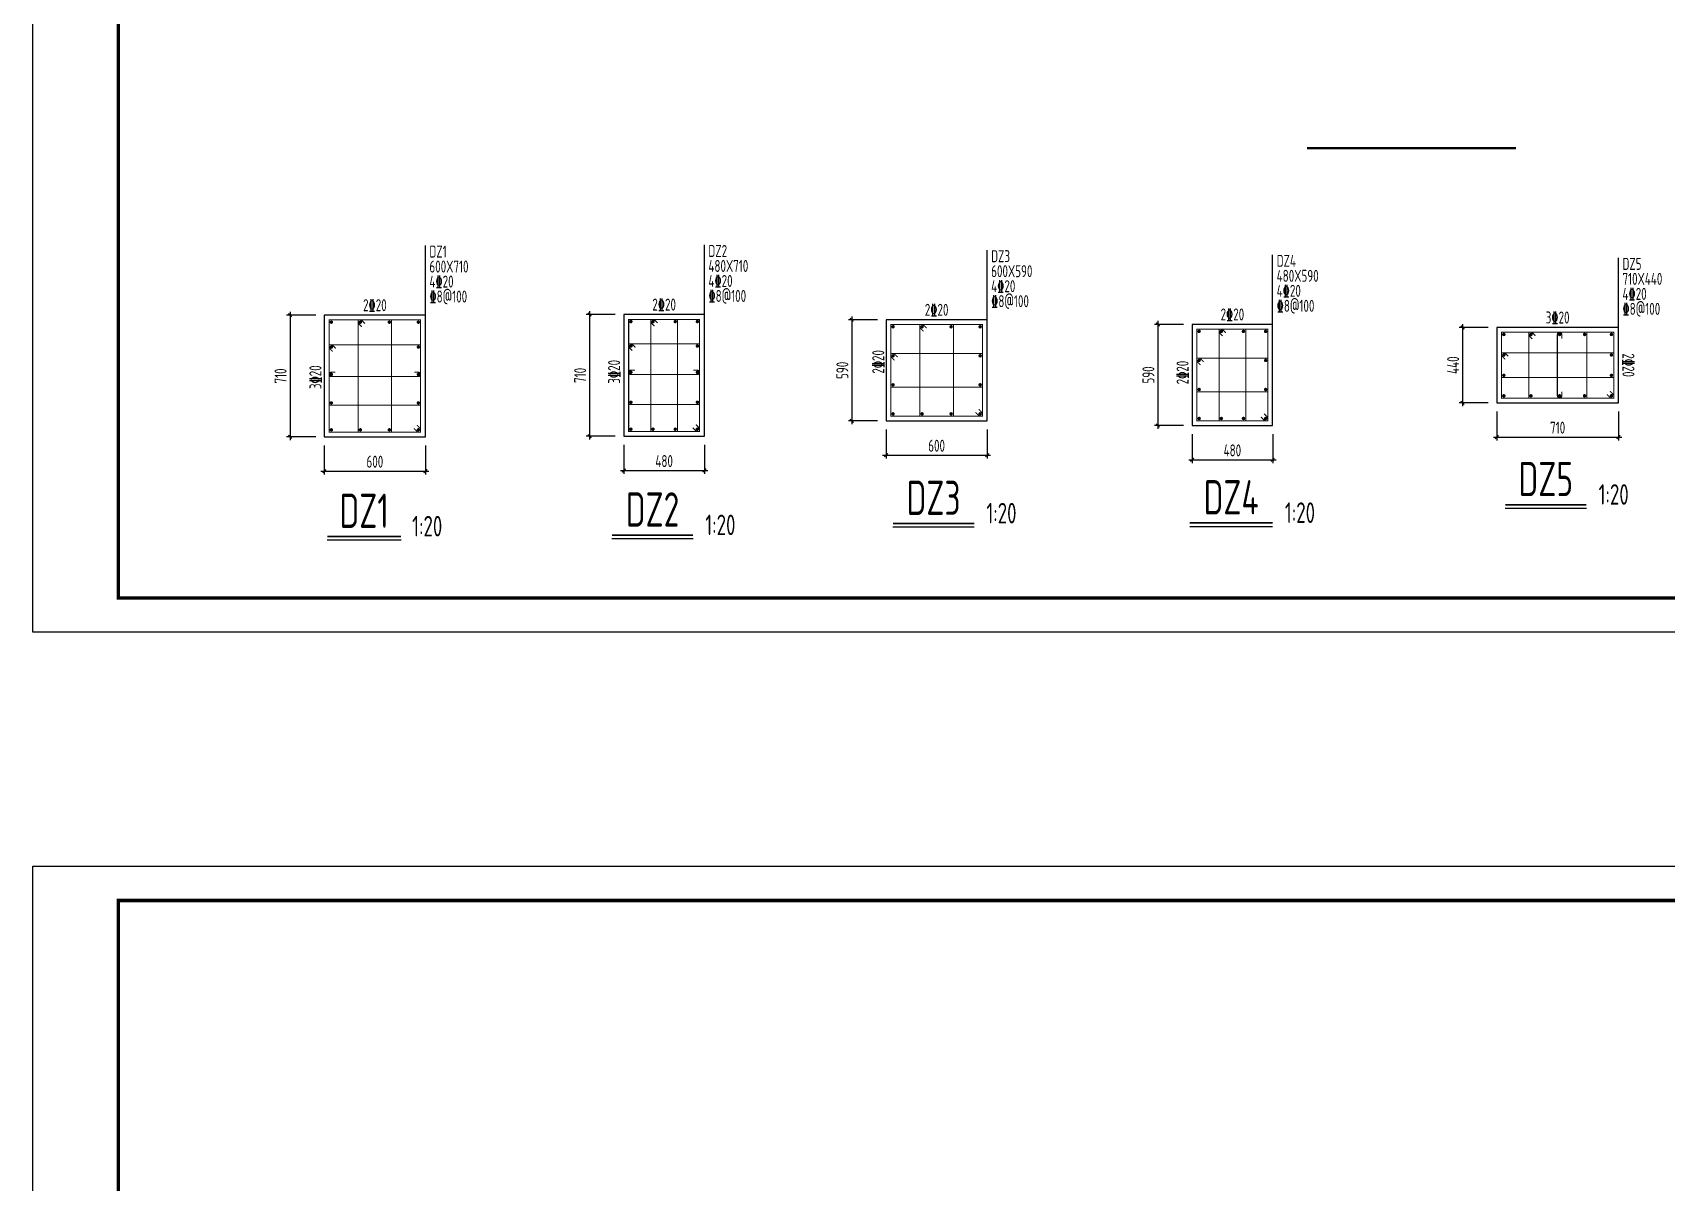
# Model space of a CAD drawing. Extents: x 293620 to 503924, y -252071 to 755100.
# Drawn here: x 366152 to 437642, y 437894 to 488210 of the extents above; entities that cross this region are included whole.
import ezdxf
from ezdxf.enums import TextEntityAlignment as Align

# ---------------------------------------------------------------- set-up
doc = ezdxf.new("R2010")
doc.units = 0
doc.header["$LTSCALE"] = 1000
doc.header["$MEASUREMENT"] = 0
doc.layers.get('Defpoints').update_dxf_attribs({"color": 250})
for name, color, linetype in [('3T_WOOD', 21, 'Continuous'), ('COLU_DE', 7, 'Continuous'), ('COLU_DE_DIM', 3, 'Continuous'), ('COLU_DE_NUM', 7, 'Continuous'), ('COLU_DE_REIN', 1, 'Continuous'), ('COLU_DE_TEXT', 7, 'Continuous'), ('DIM_SYMB', 171, 'Continuous'), ('TK', 4, 'Continuous')]:
    doc.layers.add(name, color=color, linetype=linetype)
doc.styles.add('TSSD_Dimension', font='Tssdeng.shx', dxfattribs={"width": 0.7, "bigfont": 'hztxt.shx'})
doc.styles.add('TSSD_Label', font='Tssdeng.shx', dxfattribs={"width": 0.7, "bigfont": 'hztxt.shx'})
doc.styles.add('TSSD_REIN', font='tssdeng.shx', dxfattribs={"width": 0.7, "bigfont": 'tssdchn.shx'})
doc.dimstyles.new('TSSD_20_150', dxfattribs={"dimtxt": 525, "dimasz": 150, "dimexe": 150, "dimexo": 375, "dimgap": 150, "dimtad": 1, "dimdec": 0, "dimlfac": 0.133333, "dimzin": 0, "dimdsep": 46, "dimtxsty": 'TSSD_Dimension', "dimblk": 'ARCHTICK', "dimblk1": 'ARCHTICK', "dimblk2": 'ARCHTICK', "dimcen": 0, "dimdle": 150, "dimclrt": 7, "dimadec": 0, "dimazin": 0, "dimtfac": 1, "dimtdec": 0, "dimtix": 1, "dimtmove": 2, "dimatfit": 3, "dimfxl": 0, "dimtolj": 1, "dimtzin": 0, "dimarcsym": 0})

# ---------------------------------------------------------------- blocks, each defined once
blk = doc.blocks.new('GeYuanFrame_83540116', base_point=(20.09, 4.53))
at = {"layer": 'TK'}
blk.add_lwpolyline([(20.09, 4.53), (20.09, 598.53), (861.09, 598.53), (861.09, 4.53)], close=True, dxfattribs=at)
at = {"layer": 'TK', "const_width": 1}
blk.add_lwpolyline([(45.09, 588.53), (851.09, 588.53), (851.09, 14.53), (45.09, 14.53)], close=True, dxfattribs=at)
blk = doc.blocks.new('GeYuanFrame_65224061', base_point=(20.09, 4.53))
at = {"layer": 'TK'}
blk.add_lwpolyline([(20.09, 4.53), (20.09, 598.53), (861.09, 598.53), (861.09, 4.53)], close=True, dxfattribs=at)
at = {"layer": 'TK', "const_width": 1}
blk.add_lwpolyline([(45.09, 588.53), (851.09, 588.53), (851.09, 14.53), (45.09, 14.53)], close=True, dxfattribs=at)
blk = doc.blocks.new('_ArchTick')
at = {"color": 0, "linetype": 'ByBlock', "const_width": 0.4}
blk.add_lwpolyline([(-0.5, -0.5), (0.5, 0.5)], dxfattribs=at)
blk = doc.blocks.new('*D185')
at = {"layer": 'COLU_DE_DIM', "color": 0, "lineweight": -2}
for p, q in [((378914, 470146), (378914, 468871)), ((383339, 470146), (383339, 468871)), ((378764, 469021), (383489, 469021))]:
    blk.add_line(p, q, dxfattribs=at)
at = {"layer": 'Defpoints', "color": 0}
for p in [(378914, 470521), (383339, 470521), (383339, 469021)]:
    blk.add_point(p, dxfattribs=at)
at = {"layer": 'COLU_DE_DIM', "color": 0, "lineweight": -2, "xscale": 150, "yscale": 150, "zscale": 150, "rotation": 180}
blk.add_blockref('_ArchTick', (378914, 469021), dxfattribs=at)
at = {"layer": 'COLU_DE_DIM', "color": 0, "lineweight": -2, "xscale": 150, "yscale": 150, "zscale": 150}
blk.add_blockref('_ArchTick', (383339, 469021), dxfattribs=at)
at = {"layer": 'COLU_DE_DIM', "color": 7, "insert": (381126, 469434), "char_height": 525, "attachment_point": 5, "style": 'TSSD_Dimension'}
blk.add_mtext('\\A1;600', dxfattribs=at)
blk = doc.blocks.new('*D186')
at = {"layer": 'COLU_DE_DIM', "color": 0, "lineweight": -2}
for p, q in [((378539, 475846), (377264, 475846)), ((377414, 475996), (377414, 470371)), ((378539, 470521), (377264, 470521))]:
    blk.add_line(p, q, dxfattribs=at)
at = {"layer": 'Defpoints', "color": 0}
for p in [(378914, 475846), (377414, 470521), (378914, 470521)]:
    blk.add_point(p, dxfattribs=at)
at = {"layer": 'COLU_DE_DIM', "color": 0, "lineweight": -2, "xscale": 150, "yscale": 150, "zscale": 150}
for p, rotation in [((377414, 475846), 90), ((377414, 470521), 270)]:
    blk.add_blockref('_ArchTick', p, dxfattribs=dict(at, rotation=rotation))
at = {"layer": 'COLU_DE_DIM', "color": 7, "insert": (377001, 473184), "char_height": 525, "attachment_point": 5, "rotation": 90, "style": 'TSSD_Dimension'}
blk.add_mtext('\\A1;710', dxfattribs=at)
blk = doc.blocks.new('*D187')
at = {"layer": 'COLU_DE_DIM', "color": 0, "lineweight": -2}
for p, q in [((392023, 470173), (392023, 468898)), ((395548, 470173), (395548, 468898)), ((391873, 469048), (395698, 469048))]:
    blk.add_line(p, q, dxfattribs=at)
at = {"layer": 'Defpoints', "color": 0}
for p in [(392023, 470548), (395548, 470548), (395548, 469048)]:
    blk.add_point(p, dxfattribs=at)
at = {"layer": 'COLU_DE_DIM', "color": 0, "lineweight": -2, "xscale": 150, "yscale": 150, "zscale": 150, "rotation": 180}
blk.add_blockref('_ArchTick', (392023, 469048), dxfattribs=at)
at = {"layer": 'COLU_DE_DIM', "color": 0, "lineweight": -2, "xscale": 150, "yscale": 150, "zscale": 150}
blk.add_blockref('_ArchTick', (395548, 469048), dxfattribs=at)
at = {"layer": 'COLU_DE_DIM', "color": 7, "insert": (393785, 469461), "char_height": 525, "attachment_point": 5, "style": 'TSSD_Dimension'}
blk.add_mtext('\\A1;480', dxfattribs=at)
blk = doc.blocks.new('*D188')
at = {"layer": 'COLU_DE_DIM', "color": 0, "lineweight": -2}
for p, q in [((391648, 475873), (390373, 475873)), ((390523, 476023), (390523, 470398)), ((391648, 470548), (390373, 470548))]:
    blk.add_line(p, q, dxfattribs=at)
at = {"layer": 'Defpoints', "color": 0}
for p in [(392023, 475873), (390523, 470548), (392023, 470548)]:
    blk.add_point(p, dxfattribs=at)
at = {"layer": 'COLU_DE_DIM', "color": 0, "lineweight": -2, "xscale": 150, "yscale": 150, "zscale": 150}
for p, rotation in [((390523, 475873), 90), ((390523, 470548), 270)]:
    blk.add_blockref('_ArchTick', p, dxfattribs=dict(at, rotation=rotation))
at = {"layer": 'COLU_DE_DIM', "color": 7, "insert": (390110, 473211), "char_height": 525, "attachment_point": 5, "rotation": 90, "style": 'TSSD_Dimension'}
blk.add_mtext('\\A1;710', dxfattribs=at)
blk = doc.blocks.new('*D189')
at = {"layer": 'COLU_DE_DIM', "color": 0, "lineweight": -2}
for p, q in [((403497, 470845), (403497, 469570)), ((407922, 470845), (407922, 469570)), ((403347, 469720), (408072, 469720))]:
    blk.add_line(p, q, dxfattribs=at)
at = {"layer": 'Defpoints', "color": 0}
for p in [(403497, 471220), (407922, 471220), (407922, 469720)]:
    blk.add_point(p, dxfattribs=at)
at = {"layer": 'COLU_DE_DIM', "color": 0, "lineweight": -2, "xscale": 150, "yscale": 150, "zscale": 150, "rotation": 180}
blk.add_blockref('_ArchTick', (403497, 469720), dxfattribs=at)
at = {"layer": 'COLU_DE_DIM', "color": 0, "lineweight": -2, "xscale": 150, "yscale": 150, "zscale": 150}
blk.add_blockref('_ArchTick', (407922, 469720), dxfattribs=at)
at = {"layer": 'COLU_DE_DIM', "color": 7, "insert": (405709, 470132), "char_height": 525, "attachment_point": 5, "style": 'TSSD_Dimension'}
blk.add_mtext('\\A1;600', dxfattribs=at)
blk = doc.blocks.new('*D190')
at = {"layer": 'COLU_DE_DIM', "color": 0, "lineweight": -2}
for p, q in [((403122, 475645), (401847, 475645)), ((401997, 475795), (401997, 471070)), ((403122, 471220), (401847, 471220))]:
    blk.add_line(p, q, dxfattribs=at)
at = {"layer": 'Defpoints', "color": 0}
for p in [(403497, 475645), (401997, 471220), (403497, 471220)]:
    blk.add_point(p, dxfattribs=at)
at = {"layer": 'COLU_DE_DIM', "color": 0, "lineweight": -2, "xscale": 150, "yscale": 150, "zscale": 150}
for p, rotation in [((401997, 475645), 90), ((401997, 471220), 270)]:
    blk.add_blockref('_ArchTick', p, dxfattribs=dict(at, rotation=rotation))
at = {"layer": 'COLU_DE_DIM', "color": 7, "insert": (401584, 473432), "char_height": 525, "attachment_point": 5, "rotation": 90, "style": 'TSSD_Dimension'}
blk.add_mtext('\\A1;590', dxfattribs=at)
blk = doc.blocks.new('*D181')
at = {"layer": 'COLU_DE_DIM', "color": 0, "lineweight": -2}
for p, q in [((416890, 470642), (416890, 469367)), ((420415, 470642), (420415, 469367)), ((416740, 469517), (420565, 469517))]:
    blk.add_line(p, q, dxfattribs=at)
at = {"layer": 'Defpoints', "color": 0}
for p in [(416890, 471017), (420415, 471017), (420415, 469517)]:
    blk.add_point(p, dxfattribs=at)
at = {"layer": 'COLU_DE_DIM', "color": 0, "lineweight": -2, "xscale": 150, "yscale": 150, "zscale": 150, "rotation": 180}
blk.add_blockref('_ArchTick', (416890, 469517), dxfattribs=at)
at = {"layer": 'COLU_DE_DIM', "color": 0, "lineweight": -2, "xscale": 150, "yscale": 150, "zscale": 150}
blk.add_blockref('_ArchTick', (420415, 469517), dxfattribs=at)
at = {"layer": 'COLU_DE_DIM', "color": 7, "insert": (418652, 469929), "char_height": 525, "attachment_point": 5, "style": 'TSSD_Dimension'}
blk.add_mtext('\\A1;480', dxfattribs=at)
blk = doc.blocks.new('*D182')
at = {"layer": 'COLU_DE_DIM', "color": 0, "lineweight": -2}
for p, q in [((416515, 475442), (415240, 475442)), ((415390, 475592), (415390, 470867)), ((416515, 471017), (415240, 471017))]:
    blk.add_line(p, q, dxfattribs=at)
at = {"layer": 'Defpoints', "color": 0}
for p in [(416890, 475442), (415390, 471017), (416890, 471017)]:
    blk.add_point(p, dxfattribs=at)
at = {"layer": 'COLU_DE_DIM', "color": 0, "lineweight": -2, "xscale": 150, "yscale": 150, "zscale": 150}
for p, rotation in [((415390, 475442), 90), ((415390, 471017), 270)]:
    blk.add_blockref('_ArchTick', p, dxfattribs=dict(at, rotation=rotation))
at = {"layer": 'COLU_DE_DIM', "color": 7, "insert": (414977, 473229), "char_height": 525, "attachment_point": 5, "rotation": 90, "style": 'TSSD_Dimension'}
blk.add_mtext('\\A1;590', dxfattribs=at)
blk = doc.blocks.new('*D183')
at = {"layer": 'COLU_DE_DIM', "color": 0, "lineweight": -2}
for p, q in [((430223, 471634), (430223, 470359)), ((435548, 471634), (435548, 470359)), ((430073, 470509), (435698, 470509))]:
    blk.add_line(p, q, dxfattribs=at)
at = {"layer": 'Defpoints', "color": 0}
for p in [(430223, 472009), (435548, 472009), (435548, 470509)]:
    blk.add_point(p, dxfattribs=at)
at = {"layer": 'COLU_DE_DIM', "color": 0, "lineweight": -2, "xscale": 150, "yscale": 150, "zscale": 150, "rotation": 180}
blk.add_blockref('_ArchTick', (430223, 470509), dxfattribs=at)
at = {"layer": 'COLU_DE_DIM', "color": 0, "lineweight": -2, "xscale": 150, "yscale": 150, "zscale": 150}
blk.add_blockref('_ArchTick', (435548, 470509), dxfattribs=at)
at = {"layer": 'COLU_DE_DIM', "color": 7, "insert": (432886, 470921), "char_height": 525, "attachment_point": 5, "style": 'TSSD_Dimension'}
blk.add_mtext('\\A1;710', dxfattribs=at)
blk = doc.blocks.new('*D184')
at = {"layer": 'COLU_DE_DIM', "color": 0, "lineweight": -2}
for p, q in [((428723, 475459), (428723, 471859)), ((429848, 475309), (428573, 475309)), ((429848, 472009), (428573, 472009))]:
    blk.add_line(p, q, dxfattribs=at)
at = {"layer": 'Defpoints', "color": 0}
for p in [(430223, 475309), (428723, 472009), (430223, 472009)]:
    blk.add_point(p, dxfattribs=at)
at = {"layer": 'COLU_DE_DIM', "color": 0, "lineweight": -2, "xscale": 150, "yscale": 150, "zscale": 150}
for p, rotation in [((428723, 475309), 90), ((428723, 472009), 270)]:
    blk.add_blockref('_ArchTick', p, dxfattribs=dict(at, rotation=rotation))
at = {"layer": 'COLU_DE_DIM', "color": 7, "insert": (428311, 473659), "char_height": 525, "attachment_point": 5, "rotation": 90, "style": 'TSSD_Dimension'}
blk.add_mtext('\\A1;440', dxfattribs=at)

msp = doc.modelspace()

# ---------------------------------------------------------------- linework, layer by layer
at = {"layer": 'COLU_DE'}
for points in [[(383338.5, 470521.3), (383338.5, 475846.3), (378913.5, 475846.3), (378913.5, 470521.3)], [(395547.5, 470548.1), (395547.5, 475873.1), (392022.5, 475873.1), (392022.5, 470548.1)], [(407921.8, 471219.9), (407921.8, 475644.9), (403496.8, 475644.9), (403496.8, 471219.9)], [(420414.9, 471016.6), (420414.9, 475441.6), (416889.9, 475441.6), (416889.9, 471016.6)], [(435548.1, 472008.5), (435548.1, 475308.5), (430223.1, 475308.5), (430223.1, 472008.5)]]:
    msp.add_lwpolyline(points, close=True, dxfattribs=at)
at = {"layer": 'COLU_DE_NUM'}
for p, q in [((430591.1, 467400.5), (434145, 467400.5)), ((403799.8, 466581.1), (407353.6, 466581.1)), ((416790, 466603.2), (420408.4, 466603.2)), ((379042.5, 466011.5), (382273.3, 466011.5)), ((391501, 466067.8), (395054.8, 466067.8))]:
    msp.add_line(p, q, dxfattribs=at)
at = {"layer": 'COLU_DE_NUM', "const_width": 75}
for points in [[(430591.1, 467550.5), (434145, 467550.5)], [(379042.5, 466161.5), (382273.3, 466161.5)], [(391501, 466217.8), (395054.8, 466217.8)], [(403799.8, 466731.1), (407353.6, 466731.1)], [(416790, 466753.2), (420408.4, 466753.2)]]:
    msp.add_lwpolyline(points, dxfattribs=at)
at = {"layer": 'COLU_DE_REIN', "const_width": 45}
for points in [[(382826.6, 470895.4), (382990.6, 470731.3), (383128.5, 470731.3), (383128.5, 475636.3), (379123.5, 475636.3), (379123.5, 470731.3), (383128.5, 470731.3), (383128.5, 470869.2), (382964.4, 471033.3)], [(380687.2, 475480.5), (380531.4, 475636.3), (380393.5, 475636.3), (380393.5, 470731.3), (381858.5, 470731.3), (381858.5, 475636.3), (380393.5, 475636.3), (380393.5, 475498.4), (380549.3, 475342.6)], [(395035.6, 470922.1), (395199.7, 470758.1), (395337.5, 470758.1), (395337.5, 475663.1), (392232.5, 475663.1), (392232.5, 470758.1), (395337.5, 470758.1), (395337.5, 470895.9), (395173.5, 471060)], [(393496.3, 475507.2), (393340.4, 475663.1), (393202.5, 475663.1), (393202.5, 470758.1), (394367.5, 470758.1), (394367.5, 475663.1), (393202.5, 475663.1), (393202.5, 475525.2), (393358.4, 475369.3)], [(407409.8, 471594), (407573.9, 471429.9), (407711.8, 471429.9), (407711.8, 475434.9), (403706.8, 475434.9), (403706.8, 471429.9), (407711.8, 471429.9), (407711.8, 471567.8), (407547.7, 471731.8)], [(405270.5, 475279.1), (405114.7, 475434.9), (404976.8, 475434.9), (404976.8, 471429.9), (406441.8, 471429.9), (406441.8, 475434.9), (404976.8, 475434.9), (404976.8, 475297), (405132.6, 475141.2)], [(419903, 471390.7), (420067.1, 471226.6), (420204.9, 471226.6), (420204.9, 475231.6), (417099.9, 475231.6), (417099.9, 471226.6), (420204.9, 471226.6), (420204.9, 471364.5), (420040.9, 471528.6)], [(418363.7, 475075.8), (418207.8, 475231.6), (418069.9, 475231.6), (418069.9, 471226.6), (419234.9, 471226.6), (419234.9, 475231.6), (418069.9, 475231.6), (418069.9, 475093.8), (418225.8, 474937.9)], [(435036.2, 472382.6), (435200.2, 472218.5), (435338.1, 472218.5), (435338.1, 475098.5), (430433.1, 475098.5), (430433.1, 472218.5), (435338.1, 472218.5), (435338.1, 472356.4), (435174, 472520.5)], [(431916.8, 474942.7), (431761, 475098.5), (431623.1, 475098.5), (431623.1, 472218.5), (434160.6, 472218.5), (434160.6, 475098.5), (431623.1, 475098.5), (431623.1, 474960.6), (431778.9, 474804.8)], [(379417.2, 474389.8), (379261.4, 474545.6), (379123.5, 474545.6), (379123.5, 471908.8), (383128.5, 471908.8), (383128.5, 474545.6), (379123.5, 474545.6), (379123.5, 474407.7), (379279.3, 474251.9)], [(392526.3, 474436.7), (392370.4, 474592.6), (392232.5, 474592.6), (392232.5, 471935.6), (395337.5, 471935.6), (395337.5, 474592.6), (392232.5, 474592.6), (392232.5, 474454.7), (392388.4, 474298.8)], [(404000.5, 474009.1), (403844.7, 474164.9), (403706.8, 474164.9), (403706.8, 472699.9), (407711.8, 472699.9), (407711.8, 474164.9), (403706.8, 474164.9), (403706.8, 474027), (403862.6, 473871.2)], [(417393.7, 473805.8), (417237.8, 473961.6), (417099.9, 473961.6), (417099.9, 472496.6), (420204.9, 472496.6), (420204.9, 473961.6), (417099.9, 473961.6), (417099.9, 473823.8), (417255.8, 473667.9)], [(430726.8, 474047.7), (430571, 474203.5), (430433.1, 474203.5), (430433.1, 473113.5), (435338.1, 473113.5), (435338.1, 474203.5), (430433.1, 474203.5), (430433.1, 474065.6), (430588.9, 473909.8)]]:
    msp.add_lwpolyline(points, dxfattribs=at)
at = {"layer": 'COLU_DE_REIN', "const_width": 75}
for points in [[(379221, 475576.3, 1), (379221, 475501.3, 1)], [(380491, 475576.3, 1), (380491, 475501.3, 1)], [(381761, 475576.3, 1), (381761, 475501.3, 1)], [(383031, 475576.3, 1), (383031, 475501.3, 1)], [(392330, 475603.1, 1), (392330, 475528.1, 1)], [(393300, 475603.1, 1), (393300, 475528.1, 1)], [(394270, 475603.1, 1), (394270, 475528.1, 1)], [(395240, 475603.1, 1), (395240, 475528.1, 1)], [(403804.3, 475374.9, 1), (403804.3, 475299.9, 1)], [(405074.3, 475374.9, 1), (405074.3, 475299.9, 1)], [(406344.3, 475374.9, 1), (406344.3, 475299.9, 1)], [(407614.3, 475374.9, 1), (407614.3, 475299.9, 1)], [(417197.4, 475171.6, 1), (417197.4, 475096.6, 1)], [(418167.4, 475171.6, 1), (418167.4, 475096.6, 1)], [(419137.4, 475171.6, 1), (419137.4, 475096.6, 1)], [(420107.4, 475171.6, 1), (420107.4, 475096.6, 1)], [(430530.6, 475038.5, 1), (430530.6, 474963.5, 1)], [(431720.6, 475038.5, 1), (431720.6, 474963.5, 1)], [(432970.1, 475038.5, 1), (432970.1, 474963.5, 1)], [(434063.1, 475038.5, 1), (434063.1, 474963.5, 1)], [(435240.6, 475038.5, 1), (435240.6, 474963.5, 1)], [(379221, 474485.6, 1), (379221, 474410.6, 1)], [(383031, 474485.6, 1), (383031, 474410.6, 1)], [(392330, 474532.6, 1), (392330, 474457.6, 1)], [(395240, 474532.6, 1), (395240, 474457.6, 1)], [(403804.3, 474104.9, 1), (403804.3, 474029.9, 1)], [(407614.3, 474104.9, 1), (407614.3, 474029.9, 1)], [(430530.6, 474143.5, 1), (430530.6, 474068.5, 1)], [(435240.6, 474143.5, 1), (435240.6, 474068.5, 1)], [(379221, 473292.3, 1), (379221, 473217.3, 1)], [(383031, 473292.3, 1), (383031, 473217.3, 1)], [(392330, 473380.5, 1), (392330, 473305.5, 1)], [(395240, 473380.5, 1), (395240, 473305.5, 1)], [(417197.4, 473901.6, 1), (417197.4, 473826.6, 1)], [(420107.4, 473901.6, 1), (420107.4, 473826.6, 1)], [(430530.6, 473248.5, 1), (430530.6, 473173.5, 1)], [(435240.6, 473248.5, 1), (435240.6, 473173.5, 1)], [(403804.3, 472834.9, 1), (403804.3, 472759.9, 1)], [(407614.3, 472834.9, 1), (407614.3, 472759.9, 1)], [(417197.4, 472631.6, 1), (417197.4, 472556.6, 1)], [(420107.4, 472631.6, 1), (420107.4, 472556.6, 1)], [(379221, 472043.8, 1), (379221, 471968.8, 1)], [(383031, 472043.8, 1), (383031, 471968.8, 1)], [(392330, 472070.6, 1), (392330, 471995.6, 1)], [(395240, 472070.6, 1), (395240, 471995.6, 1)], [(430530.6, 472353.5, 1), (430530.6, 472278.5, 1)], [(431720.6, 472353.5, 1), (431720.6, 472278.5, 1)], [(432970.1, 472353.5, 1), (432970.1, 472278.5, 1)], [(434063.1, 472353.5, 1), (434063.1, 472278.5, 1)], [(435240.6, 472353.5, 1), (435240.6, 472278.5, 1)], [(403804.3, 471564.9, 1), (403804.3, 471489.9, 1)], [(405074.3, 471564.9, 1), (405074.3, 471489.9, 1)], [(406344.3, 471564.9, 1), (406344.3, 471489.9, 1)], [(407614.3, 471564.9, 1), (407614.3, 471489.9, 1)], [(417197.4, 471361.6, 1), (417197.4, 471286.6, 1)], [(418167.4, 471361.6, 1), (418167.4, 471286.6, 1)], [(419137.4, 471361.6, 1), (419137.4, 471286.6, 1)], [(420107.4, 471361.6, 1), (420107.4, 471286.6, 1)], [(379221, 470866.3, 1), (379221, 470791.3, 1)], [(380491, 470866.3, 1), (380491, 470791.3, 1)], [(381761, 470866.3, 1), (381761, 470791.3, 1)], [(383031, 470866.3, 1), (383031, 470791.3, 1)], [(392330, 470893.1, 1), (392330, 470818.1, 1)], [(393300, 470893.1, 1), (393300, 470818.1, 1)], [(394270, 470893.1, 1), (394270, 470818.1, 1)], [(395240, 470893.1, 1), (395240, 470818.1, 1)]]:
    msp.add_lwpolyline(points, format="xyb", close=True, dxfattribs=at)
at = {"layer": 'COLU_DE_REIN', "const_width": 45}
for points in [[(433067.6, 472496), (433067.6, 472316, -1), (432872.6, 472316), (432872.6, 475001, -1), (433067.6, 475001), (433067.6, 474821)], [(382851, 473352.3), (383031, 473352.3, -1), (383031, 473157.3), (379221, 473157.3, -1), (379221, 473352.3), (379401, 473352.3)], [(395060, 473440.5), (395240, 473440.5, -1), (395240, 473245.5), (392330, 473245.5, -1), (392330, 473440.5), (392510, 473440.5)]]:
    msp.add_lwpolyline(points, format="xyb", dxfattribs=at)
at = {"layer": 'COLU_DE_TEXT'}
for p, q in [((383338.5, 475846.3), (383338.5, 478891.3)), ((395547.5, 475873.1), (395547.5, 478918.1)), ((407921.8, 475644.9), (407921.8, 478689.9)), ((420414.9, 475441.6), (420414.9, 478486.6)), ((435548.1, 475308.5), (435548.1, 478353.5))]:
    msp.add_line(p, q, dxfattribs=at)
at = {"layer": 'DIM_SYMB', "const_width": 105}
msp.add_lwpolyline([(421910.7, 483158.4), (431056.7, 483158.4)], dxfattribs=at)

# ---------------------------------------------------------------- block references
at = {"layer": '3T_WOOD', "xscale": 150, "yscale": 150, "zscale": 150}
for name, p in [('GeYuanFrame_65224061', (366151.8, 461969.1)), ('GeYuanFrame_83540116', (366151.8, 362629.2))]:
    msp.add_blockref(name, p, dxfattribs=at)

# ---------------------------------------------------------------- texts
at = {"layer": 'COLU_DE_NUM', "style": 'TSSD_Label', "width": 0.7}
for s, p in [('DZ5', (432368, 468675.5)), ('DZ3', (405576.7, 467856.1)), ('DZ4', (418599.2, 467878.2)), ('DZ1', (380657.9, 467286.5)), ('DZ2', (393277.9, 467342.8))]:
    msp.add_text(s, height=1500, dxfattribs=at).set_placement(p, align=Align.MIDDLE)
for p in [(434678, 467550.5), (407886.7, 466731.1), (420951.2, 466753.2), (382757.9, 466161.5), (395587.9, 466217.8)]:
    msp.add_text('1:20', height=900, dxfattribs=at).set_placement(p)
at = {"layer": 'COLU_DE_TEXT', "style": 'TSSD_REIN', "width": 0.7}
for s, p in [('DZ1', (383513.5, 478366.3)), ('DZ2', (395722.5, 478393.1)), ('DZ3', (408096.8, 478164.9)), ('DZ4', (420589.9, 477961.6)), ('DZ5', (435723.1, 477828.5)), ('4\x8420', (383513.5, 477053.8)), ('600X710', (383513.5, 477710.1)), ('480X710', (395722.5, 477736.8)), ('4\x8420', (395722.5, 477080.6)), ('600X590', (408096.8, 477508.6)), ('480X590', (420589.9, 477305.4)), ('710X440', (435723.1, 477172.3)), ('\x848@100', (383513.5, 476397.6)), ('\x848@100', (395722.5, 476424.3)), ('4\x8420', (408096.8, 476852.4)), ('4\x8420', (420589.9, 476649.1)), ('4\x8420', (435723.1, 476516)), ('\x848@100', (408096.8, 476196.1)), ('\x848@100', (420589.9, 475992.9)), ('\x848@100', (435723.1, 475859.8))]:
    msp.add_text(s, height=525, dxfattribs=at).set_placement(p)
for s, p in [('2\x8420', (381126, 476282.1)), ('2\x8420', (393785, 476308.8)), ('2\x8420', (405709.3, 476080.6)), ('2\x8420', (418652.4, 475877.4)), ('3\x8420', (432885.6, 475744.3))]:
    msp.add_text(s, height=525, dxfattribs=at).set_placement(p, align=Align.MIDDLE)
for s, rotation, p in [('2\x8420', 90, (403155.6, 473802)), ('2\x8420', 270, (435983.9, 473658.5)), ('3\x8420', 90, (378522.4, 473130.8)), ('3\x8420', 90, (391592.9, 473367.3)), ('2\x8420', 90, (416472.9, 473334.2))]:
    msp.add_text(s, height=525, rotation=rotation, dxfattribs=at).set_placement(p, align=Align.MIDDLE)

# ---------------------------------------------------------------- dimensions: what is measured, and where the dimension line sits
at = {"layer": 'COLU_DE_DIM'}
for p1, p2, picture, middle in [((378913.5, 475846.3), (378913.5, 470521.3), '*D186', (377001, 473183.8)), ((392022.5, 475873.1), (392022.5, 470548.1), '*D188', (390110, 473210.6)), ((403496.8, 475644.9), (403496.8, 471219.9), '*D190', (401584.3, 473432.4)), ((416889.9, 475441.6), (416889.9, 471016.6), '*D182', (414977.4, 473229.1)), ((430223.1, 475308.5), (430223.1, 472008.5), '*D184', (428310.6, 473658.5)), ((430223.1, 472008.5), (435548.1, 472008.5), '*D183', (432885.6, 470921))]:
    dim = msp.add_aligned_dim(p1=p1, p2=p2, distance=-1500, dimstyle='TSSD_20_150', dxfattribs=at)
    dim.commit()
    dim.dimension.update_dxf_attribs({"geometry": picture, "text_midpoint": middle})
for p1, p2, text, picture, middle in [((403496.8, 471219.9), (407921.8, 471219.9), '600', '*D189', (405709.3, 470132.4)), ((378913.5, 470521.3), (383338.5, 470521.3), '600', '*D185', (381126, 469433.8)), ((392022.5, 470548.1), (395547.5, 470548.1), '480', '*D187', (393785, 469460.6)), ((416889.9, 471016.6), (420414.9, 471016.6), '480', '*D181', (418652.4, 469929.1))]:
    dim = msp.add_aligned_dim(p1=p1, p2=p2, distance=-1500, text=text, dimstyle='TSSD_20_150', dxfattribs=at)
    dim.commit()
    dim.dimension.update_dxf_attribs({"geometry": picture, "text_midpoint": middle})

doc.saveas('drawing.dxf')
